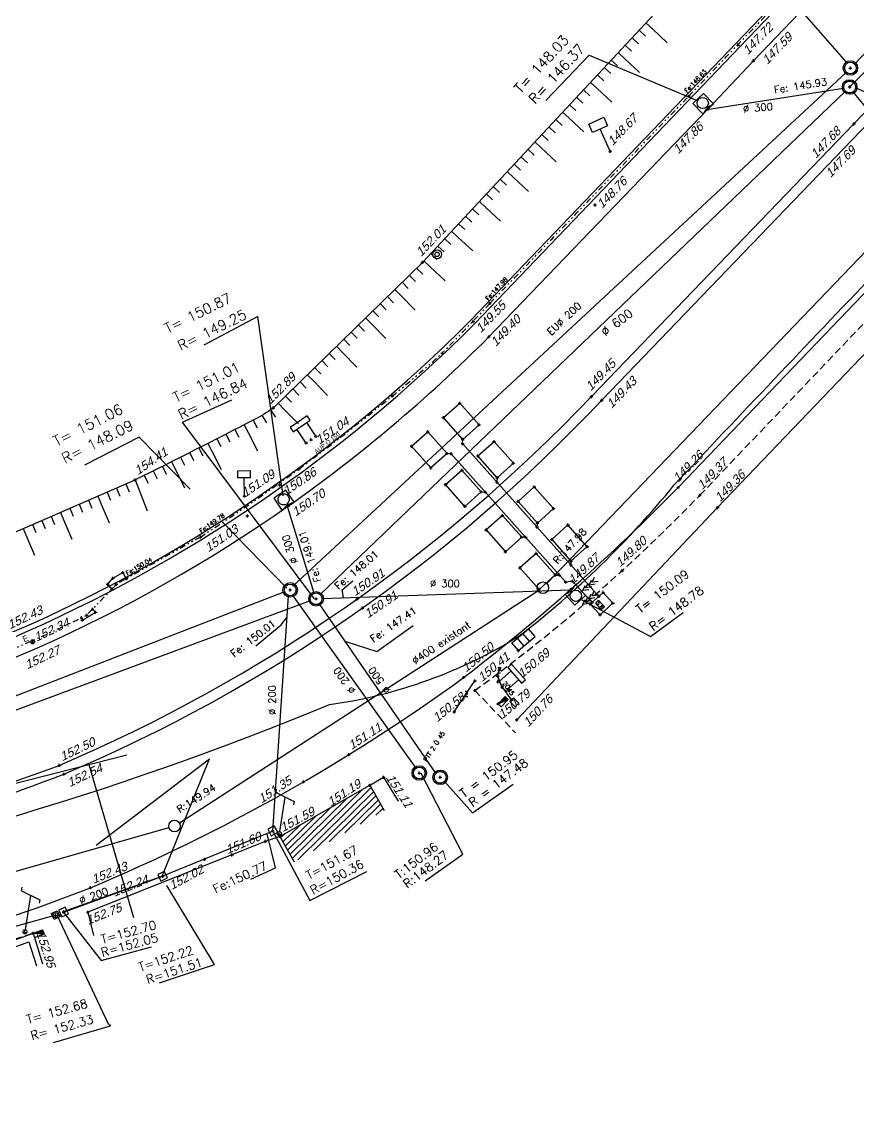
# Model space of a CAD drawing. Header units: metres. Extents: x 1633075 to 1634601, y 8175308 to 8177203.
# Drawn here: x 1633348 to 1633405.5, y 8175420.8 to 8175495.1 of the extents above; entities that cross this region are included whole.
import ezdxf
from ezdxf.enums import TextEntityAlignment as Align

# ---------------------------------------------------------------- set-up
doc = ezdxf.new("R2010")
doc.units = ezdxf.units.M
doc.header["$LTSCALE"] = 2
doc.header["$PDMODE"] = 2
doc.header["$PDSIZE"] = 0.1
for name, pattern in [('126', [2, 1, 1]), ('135', [2, 1, 1]), ('137', [2, 1, 1]), ('211', [0.5, 0.2, -0.1, 0, -0.1, 0, -0.1]), ('235', [2, 1, 1]), ('31', [2, 1, 1]), ('55', [1.6, 1, -0.2, 0.2, -0.2]), ('CACHE', [0.375, 0.25, -0.125]), ('CACHE2', [4.7625, 3.175, -1.5875]), ('CONTINU', [0])]:
    doc.linetypes.add(name, pattern=pattern)
for name, color, linetype in [('C15785 - ALLEE', 7, 'CACHE'), ('C15785 - BATI', 5, 'Continuous'), ('C15785 - BORDURES', 7, 'CONTINU'), ('C15785 - CLOTURES', 3, 'Continuous'), ('C15785 - COTATION', 1, 'Continuous'), ('C15785 - DBA', 252, 'Continuous'), ('C15785 - EAUP', 5, 'CONTINU'), ('C15785 - EDF', 1, 'Continuous'), ('C15785 - EP', 4, 'Continuous'), ('C15785 - EU', 6, 'Continuous'), ('C15785 - HTALUS', 7, 'Continuous'), ('C15785 - MOBILIER', 252, 'Continuous'), ('C15785 - MURS', 7, 'Continuous'), ('C15785 - POINT 2D', 7, 'Continuous'), ('C15785 - PTT', 3, 'Continuous'), ('C15785 - RECO-GÉN', 5, 'Continuous'), ('C15785 - SIG-ROUT', 190, 'CONTINU'), ('C15785 - Talus', 7, 'Continuous'), ('C15785 - Z', 7, 'Continuous')]:
    doc.layers.add(name, color=color, linetype=linetype)
doc.styles.add('SIMPLEX', font='simplex_.ttf', dxfattribs={"height": 0.6})
doc.styles.get("Standard").update_dxf_attribs({"font": 'arial.ttf'})
doc.styles.add('TXT', font='txt', dxfattribs={"height": 0.3})

# ---------------------------------------------------------------- blocks, each defined once
blk = doc.blocks.new('REC90')
for p, q in [((-0.46, 0.45), (0.44, 0.45)), ((-0.46, -0.45), (-0.46, 0.45)), ((0.44, 0.45), (0.44, -0.45)), ((0.44, -0.45), (-0.46, -0.45))]:
    blk.add_line(p, q)
blk.add_circle((-0.01, 0), 0.35)
blk = doc.blocks.new('BL16')
at = {"color": 0}
for p, q in [((0.5, 0.5), (-0.5, 0.5)), ((-0.5, 0.5), (-0.5, -0.5)), ((0.5, -0.5), (0.5, 0.5)), ((-0.5, -0.5), (0.5, -0.5))]:
    blk.add_line(p, q, dxfattribs=at)
blk = doc.blocks.new('BL19')
at = {"color": 0}
for p, q in [((0.5, 1), (-0.5, 1)), ((-0.5, 1), (-0.5, 0)), ((0.5, 0), (0.5, 1)), ((-0.5, 0), (0.5, 0))]:
    blk.add_line(p, q, dxfattribs=at)
for centre, major_axis, start_param, end_param in [((0.009, 0.554), (-0.275, 0.275), 3.926991, 10.210176), ((0.008, -0.967), (0.742, 0.742), 0.387155, 1.183656)]:
    blk.add_ellipse(centre, major_axis=major_axis, ratio=1, start_param=start_param, end_param=end_param, dxfattribs=at)
blk = doc.blocks.new('*X15')
at = {"color": 0}
for p, q in [((572203.104, 120552.719), (572203.106, 120552.721)), ((572203.111, 120552.709), (572203.117, 120552.714)), ((572203.119, 120552.698), (572203.128, 120552.707)), ((572203.126, 120552.688), (572203.139, 120552.701)), ((572203.134, 120552.678), (572203.15, 120552.694)), ((572203.141, 120552.668), (572203.161, 120552.687)), ((572203.148, 120552.657), (572203.172, 120552.681)), ((572203.156, 120552.647), (572203.183, 120552.674)), ((572203.163, 120552.637), (572203.194, 120552.668)), ((572203.171, 120552.626), (572203.205, 120552.661)), ((572203.178, 120552.616), (572203.216, 120552.654)), ((572203.185, 120552.606), (572203.227, 120552.648)), ((572203.193, 120552.596), (572203.238, 120552.641)), ((572203.2, 120552.585), (572203.249, 120552.634)), ((572203.208, 120552.575), (572203.26, 120552.628)), ((572203.215, 120552.565), (572203.271, 120552.621)), ((572203.222, 120552.554), (572203.282, 120552.614)), ((572203.23, 120552.544), (572203.293, 120552.608)), ((572203.237, 120552.534), (572203.304, 120552.601)), ((572203.244, 120552.524), (572203.315, 120552.594)), ((572203.252, 120552.513), (572203.326, 120552.588)), ((572203.259, 120552.503), (572203.337, 120552.581)), ((572203.267, 120552.493), (572203.348, 120552.574)), ((572203.274, 120552.482), (572203.359, 120552.568)), ((572203.281, 120552.472), (572203.37, 120552.561)), ((572203.289, 120552.462), (572203.381, 120552.554)), ((572203.296, 120552.452), (572203.392, 120552.548)), ((572203.304, 120552.441), (572203.404, 120552.541)), ((572203.311, 120552.431), (572203.415, 120552.535)), ((572203.318, 120552.421), (572203.426, 120552.528)), ((572203.326, 120552.41), (572203.437, 120552.521)), ((572203.333, 120552.4), (572203.448, 120552.515)), ((572203.341, 120552.39), (572203.459, 120552.508)), ((572203.348, 120552.38), (572203.47, 120552.501)), ((572203.355, 120552.369), (572203.481, 120552.495)), ((572203.363, 120552.359), (572203.492, 120552.488)), ((572203.37, 120552.349), (572203.503, 120552.481)), ((572203.378, 120552.338), (572203.514, 120552.475)), ((572203.385, 120552.328), (572203.525, 120552.468)), ((572203.392, 120552.318), (572203.536, 120552.461)), ((572203.4, 120552.308), (572203.547, 120552.455)), ((572203.407, 120552.297), (572203.558, 120552.448)), ((572203.415, 120552.287), (572203.569, 120552.441)), ((572203.422, 120552.277), (572203.58, 120552.435)), ((572203.429, 120552.266), (572203.591, 120552.428)), ((572203.437, 120552.256), (572203.602, 120552.421)), ((572203.444, 120552.246), (572203.613, 120552.415)), ((572203.451, 120552.236), (572203.624, 120552.408)), ((572203.459, 120552.225), (572203.635, 120552.402)), ((572203.466, 120552.215), (572203.646, 120552.395)), ((572203.474, 120552.205), (572203.657, 120552.388)), ((572203.481, 120552.194), (572203.668, 120552.382)), ((572203.488, 120552.184), (572203.679, 120552.375)), ((572203.496, 120552.174), (572203.69, 120552.368)), ((572203.503, 120552.164), (572203.697, 120552.357)), ((572203.511, 120552.153), (572203.67, 120552.312)), ((572203.518, 120552.143), (572203.643, 120552.268)), ((572203.525, 120552.133), (572203.616, 120552.223)), ((572203.533, 120552.122), (572203.589, 120552.179)), ((572203.54, 120552.112), (572203.562, 120552.134))]:
    blk.add_line(p, q, dxfattribs=at)
blk = doc.blocks.new('S300')
at = {"layer": 'C15785 - EDF'}
for points in [[(-0.171, 0.247), (0.404, 0.645)], [(-0.171, 0.247), (0.575, 0.399)], [(-0.171, 0.247), (0, 0)], [(0, 0), (0.575, 0.399)], [(0.404, 0.645), (0.575, 0.399)]]:
    blk.add_lwpolyline(points, dxfattribs=at)
at = {"layer": 'C15785 - EDF', "rotation": 65.8381471389286}
blk.add_blockref('*X15', (-124220.419, -571417.882), dxfattribs=at)
blk = doc.blocks.new('TALB200A')
blk.add_line((0, -0.6), (0, -2))
blk = doc.blocks.new('TALB200B')
blk.add_line((0, 0), (0, -0.6))
blk = doc.blocks.new('TALH200A')
blk.add_line((0, 0.6), (0, 2))
blk = doc.blocks.new('TALH200B')
blk.add_line((0, 0), (0, 0.6))
blk = doc.blocks.new('TAMPON')
blk.add_circle((0, 0), 0.5)
blk = doc.blocks.new('T1')
at = {"linetype": '31'}
blk.add_point((0, 0), dxfattribs=at)
blk = doc.blocks.new('T24')
for p, q in [((-0.654, 0.225), (-0.309, -0.004)), ((-0.365, 0.225), (-0.02, -0.004)), ((-0.076, 0.225), (0.269, -0.004)), ((0.213, 0.225), (0.558, -0.004)), ((-0.309, -0.004), (-0.654, -0.157)), ((-0.02, -0.004), (-0.365, -0.157)), ((0.269, -0.004), (-0.076, -0.157)), ((0.558, -0.004), (0.213, -0.157))]:
    blk.add_line(p, q)
blk = doc.blocks.new('T128')
for p, q in [((0.3, 0.3), (-0.3, 0.3)), ((-0.3, 0.3), (-0.3, 0)), ((-0.3, 0), (0.3, 0)), ((0.3, 0), (0.3, 0.3))]:
    blk.add_line(p, q)
at = {"style": 'SIMPLEX'}
blk.add_text('S R', height=0.2, dxfattribs=at).set_placement((0.006, 0.054), align=Align.CENTER)

msp = doc.modelspace()

# ---------------------------------------------------------------- hatches: boundary and pattern name
at = {"layer": 'C15785 - BATI', "linetype": 'CONTINU'}
h = msp.add_hatch(dxfattribs=at)
h.set_pattern_fill('ANSI31', color=44, scale=0.1, angle=-0.49997, style=0)
h.set_pattern_definition([(44.50002714, (1050220.12788, 8061047.71392), (-0.22253879868, 0.2264569122), [])])
h.paths.add_polyline_path([(1633365.71, 8175439.067), (1633371.9, 8175442.591), (1633372.889, 8175440.853), (1633366.699, 8175437.329)])

# ---------------------------------------------------------------- linework, layer by layer
at = {"layer": 'C15785 - ALLEE'}
for points in [[(1633394.603, 8175462.537), (1633412.523, 8175481.331), (1633430.548, 8175500.094), (1633460.989, 8175531.857)], [(1633379.125, 8175449.111), (1633381.924, 8175446.205)]]:
    msp.add_lwpolyline(points, dxfattribs=at)
for centre, radius, start, end in [((1633310.173, 8175544.232), 117.484, 305.93791, 315.94327), ((1633289.578, 8175618.215), 194.996, 279.33945, 287.66239)]:
    msp.add_arc(centre, radius, start, end, dxfattribs=at)
at = {"layer": 'C15785 - BATI'}
for points in [[(1633365.71, 8175439.067), (1633371.9, 8175442.591)], [(1633371.9, 8175442.591), (1633372.889, 8175440.853)], [(1633365.71, 8175439.067), (1633366.699, 8175437.329)]]:
    msp.add_lwpolyline(points, dxfattribs=at)
at = {"layer": 'C15785 - BORDURES'}
for points in [[(1633333.623, 8175448.443, 0.023626), (1633347.155, 8175453.042, 0.095256), (1633378.886, 8175474.608), (1633397.099, 8175493.632), (1633416.63, 8175513.998), (1633420.432, 8175517.894), (1633435.193, 8175533.365), (1633445.937, 8175544.539, 0.074216), (1633478.5, 8175590.041, 0.074216)], [(1633333.719, 8175448.106, 0.023635), (1633347.288, 8175452.719, 0.095278), (1633379.137, 8175474.364), (1633397.352, 8175493.39), (1633416.881, 8175513.754), (1633420.684, 8175517.651), (1633435.446, 8175533.123), (1633446.189, 8175544.296, 0.074215), (1633478.812, 8175589.881, 0.074215)]]:
    msp.add_lwpolyline(points, format="xyb", dxfattribs=at)
for points in [[(1633380.091, 8175473.438), (1633395.175, 8175489.115), (1633398.285, 8175492.431), (1633417.709, 8175512.716), (1633421.661, 8175516.784), (1633436.614, 8175532.346), (1633447.185, 8175543.408)], [(1633393.116, 8175463.076), (1633411.607, 8175482.38), (1633429.611, 8175501.153), (1633435.956, 8175507.755), (1633447.914, 8175520.148), (1633459.737, 8175532.476)]]:
    msp.add_lwpolyline(points, dxfattribs=at)
for centre, radius, start, end in [((1633306.937, 8175546.174), 103.161, 305.11497, 315.16402), ((1633293.858, 8175560.301), 138.942, 307.45442, 315.59305), ((1633307.326, 8175545.939), 102.745, 282.84679, 305.01284), ((1633303.62, 8175552.603), 126.931, 292.74092, 306.06925), ((1633302.104, 8175565.285), 139.258, 280.98692, 291.29936)]:
    msp.add_arc(centre, radius, start, end, dxfattribs=at)
at = {"layer": 'C15785 - CLOTURES'}
for points in [[(1633382.009, 8175447.081), (1633395.823, 8175461.69), (1633413.95, 8175480.648), (1633431.478, 8175499.152), (1633449.856, 8175518.269), (1633458.533, 8175527.531), (1633461.531, 8175528.498), (1633473.223, 8175532.822), (1633476.729, 8175534.001), (1633495.243, 8175551.019), (1633506.593, 8175570.721), (1633517.124, 8175597.792), (1633525.858, 8175620.158), (1633537.229, 8175649.394), (1633548.492, 8175666.038), (1633560.396, 8175683.844)], [(1633371.9, 8175442.591), (1633372.85, 8175443.138), (1633373.859, 8175441.492)], [(1633365.71, 8175439.067), (1633364.715, 8175438.732), (1633362.419, 8175437.796), (1633352.509, 8175433.851)], [(1633352.509, 8175433.851), (1633352.891, 8175432.26)]]:
    msp.add_lwpolyline(points, dxfattribs=at)
at = {"layer": 'C15785 - COTATION'}
for radius in [0.3, 0.15]:
    msp.add_circle((1633376.532, 8175479.114), radius, dxfattribs=at)
at = {"layer": 'C15785 - DBA'}
for points in [[(1633387.145, 8175469.326), (1633405.206, 8175488.08), (1633423.494, 8175507.119), (1633442.212, 8175526.601), (1633453.137, 8175538.073)], [(1633387.854, 8175469.077), (1633405.654, 8175487.581), (1633424.05, 8175506.722), (1633442.601, 8175526.044), (1633453.893, 8175537.835)]]:
    msp.add_lwpolyline(points, dxfattribs=at)
for centre, radius, start, end in [((1633307.196, 8175545.586), 110.487, 293.10002, 316.35291), ((1633308.274, 8175544.061), 109.341, 292.92571, 316.70291), ((1633283.381, 8175625.087), 193.181, 283.23375, 290.34483), ((1633292.537, 8175594.875), 162.358, 282.4626, 291.05497)]:
    msp.add_arc(centre, radius, start, end, dxfattribs=at)
at = {"layer": 'C15785 - EAUP', "linetype": '211'}
for points in [[(1633478.5, 8175590.491, -0.002097), (1633476.944, 8175587.606, 0.003128), (1633474.107, 8175582.277, -0.01242), (1633471.17, 8175577, -0.019253), (1633464.117, 8175566.132, -0.020238), (1633455.377, 8175554.703, -0.020238), (1633446.584, 8175544.955, -0.001209), (1633435.362, 8175533.217, -0.000947), (1633425.04, 8175522.524, 0.000935), (1633414.718, 8175511.83, 0.000817), (1633404.273, 8175500.916, -0.000406), (1633393.838, 8175489.993, -0.000365), (1633380.16, 8175475.73), (1633376.894, 8175472.315, -0.010944), (1633373.442, 8175469.364, -0.012808), (1633367.029, 8175464.352, -0.014672), (1633360.249, 8175459.667), (1633354.475, 8175456.418), (1633352.437, 8175454.291)], [(1633352.437, 8175454.291, -0.026063), (1633342.656, 8175450.099, -0.018445), (1633335.496, 8175447.755), (1633333.844, 8175446.09, -0.008842), (1633330.297, 8175445.215), (1633330.299, 8175445.215), (1633317.136, 8175442.163), (1633317.136, 8175442.163), (1633303.191, 8175438.934), (1633303.194, 8175438.935), (1633288.702, 8175435.495), (1633287.248, 8175433.613), (1633264.449, 8175431.155), (1633258.303, 8175422.081), (1633257.449, 8175421.237), (1633256.341, 8175420.775)]]:
    msp.add_lwpolyline(points, format="xyb", dxfattribs=at)
at = {"layer": 'C15785 - EAUP', "linetype": '235'}
for points in [[(1633354.159, 8175456.088), (1633353.875, 8175456.415), (1633354.237, 8175456.833), (1633354.921, 8175457.228), (1633355.156, 8175456.802)], [(1633352.076, 8175454.114), (1633352.139, 8175453.947), (1633353.043, 8175454.49), (1633352.832, 8175454.704)]]:
    msp.add_lwpolyline(points, dxfattribs=at)
at = {"layer": 'C15785 - EAUP'}
msp.add_circle((1633348.717, 8175452.457), 0.144, dxfattribs=at)
at = {"layer": 'C15785 - EP', "linetype": 'CONTINU'}
for p, q in [((1633404.877, 8175490.595), (1633430.289, 8175515.989)), ((1633368.488, 8175455.71), (1633404.588, 8175490.318)), ((1633395.083, 8175489.08), (1633404.479, 8175490.553)), ((1633405.131, 8175490.286), (1633411.99, 8175481.956)), ((1633368.081, 8175455.816, 150.962), (1633366.244, 8175461.761, 150.962)), ((1633368.599, 8175455.447), (1633385.715, 8175456.031)), ((1633334.328, 8175442.869), (1633367.824, 8175455.294)), ((1633376.457, 8175443.414), (1633368.425, 8175455.104)), ((1633350.318, 8175433.649), (1633346.252, 8175432.528))]:
    msp.add_line(p, q, dxfattribs=at)
at = {"layer": 'C15785 - EP', "flags": 128}
for points in [[(1633384.007, 8175489.698), (1633386.985, 8175492.826), (1633394.424, 8175489.702)], [(1633405.335, 8175490.576), (1633410.622, 8175488.218), (1633412.743, 8175490.289)], [(1633365.948, 8175462.493), (1633364.193, 8175474.832), (1633360.489, 8175472.86)], [(1633368.072, 8175455.438), (1633359.029, 8175467.558), (1633362.416, 8175469.103)], [(1633370.085, 8175455.517), (1633369.994, 8175456.032), (1633370.733, 8175456.652)], [(1633386.478, 8175455.352), (1633391.221, 8175452.819), (1633393.45, 8175454.478)], [(1633370.248, 8175452.477), (1633372.391, 8175451.795), (1633374.886, 8175453.589)], [(1633377.075, 8175442.835), (1633378.957, 8175440.688), (1633381.757, 8175442.669)], [(1633350.138, 8175424.894), (1633354.079, 8175426.035), (1633353.922, 8175426.152), (1633350.398, 8175433.663)]]:
    msp.add_lwpolyline(points, dxfattribs=at)
at = {"layer": 'C15785 - EP', "linetype": 'CACHE2'}
for centre in [(1633404.909, 8175490.626), (1633368.211, 8175455.417), (1633376.747, 8175443.138)]:
    msp.add_circle(centre, 0.4, dxfattribs=at)
at = {"layer": 'C15785 - EU', "linetype": 'CONTINU'}
for p, q in [((1633405.244, 8175492.194), (1633429.431, 8175517.659)), ((1633366.617, 8175456.282), (1633404.675, 8175491.632)), ((1633336.494, 8175444.467), (1633365.951, 8175455.866)), ((1633366.556, 8175455.684), (1633375.072, 8175443.757)), ((1633366.297, 8175455.611), (1633365.219, 8175439.439)), ((1633357.622, 8175436.335), (1633365.219, 8175439.439)), ((1633350.841, 8175433.868), (1633357.66, 8175436.334))]:
    msp.add_line(p, q, dxfattribs=at)
at = {"layer": 'C15785 - EU', "linetype": 'CACHE2'}
for p, q in [((1633395.34, 8175502.979), (1633404.663, 8175492.327)), ((1633356.038, 8175466.54), (1633352.28, 8175464.608)), ((1633366.205, 8175456.154), (1633356.038, 8175466.54)), ((1633364.076, 8175452.18), (1633365.814, 8175453.624)), ((1633365.814, 8175453.624), (1633366.199, 8175454.142)), ((1633378.296, 8175437.852), (1633375.431, 8175443.405)), ((1633365.264, 8175439.392), (1633367.773, 8175434.673)), ((1633375.716, 8175436.025), (1633378.296, 8175437.852)), ((1633367.773, 8175434.673), (1633371.704, 8175436.647)), ((1633361.231, 8175430.255), (1633357.659, 8175436.171)), ((1633350.82, 8175433.895), (1633353.424, 8175430.533)), ((1633353.424, 8175430.533), (1633356.888, 8175431.476)), ((1633357.447, 8175428.997), (1633361.231, 8175430.255))]:
    msp.add_line(p, q, dxfattribs=at)
at = {"layer": 'C15785 - EU'}
for p, q in [((1633365.428, 8175436.907), (1633364.834, 8175439.256)), ((1633363.724, 8175436.139), (1633365.428, 8175436.907))]:
    msp.add_line(p, q, dxfattribs=at)
for centre in [(1633404.958, 8175491.931), (1633366.43, 8175456.029), (1633375.308, 8175443.434)]:
    msp.add_circle(centre, 0.4, dxfattribs=at)
at = {"layer": 'C15785 - HTALUS'}
for points in [[(1633404.519, 8175511.41), (1633393.371, 8175497.688), (1633375.525, 8175478.563), (1633365.259, 8175468.541, -0.034118), (1633363.982, 8175467.761, -0.005531), (1633355.757, 8175463.594, -0.008038)], [(1633286.135, 8175436.921, -0.024744), (1633290.476, 8175439.31, -0.051098), (1633292.732, 8175440.138, -0.009084), (1633297.626, 8175441.29, 0.011535), (1633301.476, 8175442.216, 0.009674), (1633314.598, 8175445.969, 0.013957), (1633323.561, 8175448.998), (1633342.942, 8175458.026), (1633355.757, 8175463.594)]]:
    msp.add_lwpolyline(points, format="xyb", dxfattribs=at)
at = {"layer": 'C15785 - MOBILIER'}
for p, q in [((1633386.96, 8175488.075), (1633387.99, 8175488.543)), ((1633387.99, 8175488.543), (1633388.257, 8175487.955)), ((1633387.227, 8175487.487), (1633386.96, 8175488.075)), ((1633388.257, 8175487.955), (1633387.227, 8175487.487)), ((1633388.411, 8175486.249), (1633387.742, 8175487.721)), ((1633367.605, 8175468.006), (1633366.423, 8175467.203)), ((1633366.624, 8175466.908), (1633367.806, 8175467.711)), ((1633367.806, 8175467.711), (1633367.605, 8175468.006)), ((1633366.423, 8175467.203), (1633366.624, 8175466.908)), ((1633367.484, 8175466.197), (1633366.882, 8175467.083)), ((1633367.548, 8175467.536), (1633368.15, 8175466.649)), ((1633362.831, 8175464.222), (1633363.68, 8175464.232)), ((1633362.837, 8175463.738), (1633362.831, 8175464.222)), ((1633363.68, 8175464.232), (1633363.685, 8175463.747)), ((1633363.685, 8175463.747), (1633362.837, 8175463.738)), ((1633363.275, 8175462.53), (1633363.261, 8175463.742)), ((1633381.655, 8175450.92), (1633381.387, 8175450.683)), ((1633381.387, 8175450.683), (1633382.335, 8175449.614)), ((1633382.602, 8175449.85), (1633381.655, 8175450.92)), ((1633380.792, 8175449.739), (1633381.594, 8175450.45)), ((1633382.128, 8175449.847), (1633381.326, 8175449.137)), ((1633382.335, 8175449.614), (1633382.602, 8175449.85))]:
    msp.add_line(p, q, dxfattribs=at)
for centre, radius in [((1633388.436, 8175486.194), 0.0606), ((1633367.524, 8175466.138), 0.0714), ((1633368.19, 8175466.59), 0.0714), ((1633380.739, 8175449.692), 0.0714), ((1633381.273, 8175449.089), 0.0714)]:
    msp.add_circle(centre, radius, dxfattribs=at)
msp.add_ellipse((1633363.275, 8175462.485), major_axis=(0.0321, 0.0321), ratio=1, start_param=5.509008, end_param=11.792193, dxfattribs=at)
at = {"layer": 'C15785 - MURS'}
for points in [[(1633338.37, 8175428.27), (1633345.13, 8175431.082), (1633348.741, 8175432.411), (1633349.404, 8175430.305)], [(1633338.542, 8175427.854), (1633345.295, 8175430.663), (1633348.454, 8175431.825), (1633348.975, 8175430.17)]]:
    msp.add_lwpolyline(points, dxfattribs=at)
at = {"layer": 'C15785 - POINT 2D'}
for p in [(1633397.225, 8175493.511), (1633398.285, 8175492.431), (1633404.958, 8175491.931), (1633404.909, 8175490.626), (1633395.175, 8175489.115), (1633405.206, 8175488.08), (1633388.436, 8175486.194), (1633387.395, 8175482.509), (1633375.525, 8175478.563), (1633379.011, 8175474.486), (1633380.091, 8175473.438), (1633387.145, 8175469.326), (1633387.854, 8175469.077), (1633365.259, 8175468.541), (1633367.857, 8175466.364), (1633355.757, 8175463.594), (1633365.71, 8175463.254), (1633393.116, 8175463.076), (1633363.275, 8175462.485), (1633394.603, 8175462.537), (1633366.277, 8175461.789), (1633395.823, 8175461.69), (1633363.482, 8175461.116), (1633389.251, 8175457.347), (1633366.43, 8175456.029), (1633385.701, 8175456.043), (1633368.211, 8175455.417), (1633371.025, 8175455.401), (1633371.396, 8175454.78), (1633348.717, 8175452.457), (1633382.125, 8175451.85), (1633378.353, 8175450.004), (1633379.125, 8175449.111), (1633381.006, 8175449.391), (1633380.723, 8175448.194), (1633382.009, 8175447.081), (1633370.455, 8175444.695), (1633350.544, 8175443.957), (1633350.867, 8175443.356), (1633372.85, 8175443.138), (1633375.308, 8175443.434), (1633376.747, 8175443.138), (1633367.344, 8175442.827), (1633371.9, 8175442.591), (1633365.23, 8175439.46), (1633365.67, 8175439.228), (1633364.715, 8175438.732), (1633365.71, 8175439.067), (1633362.419, 8175437.796), (1633360.527, 8175437.494), (1633357.66, 8175436.334), (1633352.688, 8175435.539), (1633350.293, 8175433.657), (1633350.841, 8175433.868), (1633352.509, 8175433.851), (1633348.175, 8175432.468), (1633348.741, 8175432.411)]:
    msp.add_point(p, dxfattribs=at)
at = {"layer": 'C15785 - PTT'}
for p, q in [((1633381.672, 8175452.383), (1633382.815, 8175453.355)), ((1633382.506, 8175452.174), (1633382.053, 8175452.707)), ((1633382.125, 8175451.85), (1633383.268, 8175452.821)), ((1633382.887, 8175452.497), (1633382.434, 8175453.031)), ((1633383.268, 8175452.821), (1633382.815, 8175453.355)), ((1633382.125, 8175451.85), (1633381.672, 8175452.383)), ((1633365.455, 8175442.09), (1633365.492, 8175442.332)), ((1633365.455, 8175442.09), (1633366.698, 8175441.463)), ((1633365.709, 8175439.403), (1633366.076, 8175441.777)), ((1633366.698, 8175441.463), (1633366.664, 8175441.245)), ((1633347.959, 8175435.331), (1633347.996, 8175435.572)), ((1633347.959, 8175435.331), (1633349.202, 8175434.703)), ((1633348.214, 8175432.644), (1633348.581, 8175435.017)), ((1633349.202, 8175434.703), (1633349.168, 8175434.486))]:
    msp.add_line(p, q, dxfattribs=at)
at = {"layer": 'C15785 - PTT', "linetype": 'Continuous'}
for p, q in [((1633380.906, 8175450.698, 149.72), (1633380.704, 8175450.327, 149.72)), ((1633380.708, 8175450.7, 149.72), (1633380.906, 8175450.698, 149.72)), ((1633380.704, 8175450.327, 149.72), (1633380.903, 8175450.325, 149.72)), ((1633378.657, 8175449.07, 149.5), (1633378.455, 8175448.698, 149.5)), ((1633378.458, 8175449.072, 149.5), (1633378.657, 8175449.07, 149.5)), ((1633378.455, 8175448.698, 149.5), (1633378.654, 8175448.696, 149.5))]:
    msp.add_line(p, q, dxfattribs=at)
at = {"layer": 'C15785 - PTT', "linetype": '137'}
for p, q in [((1633377.717, 8175447.634), (1633379.136, 8175449.767)), ((1633381.005, 8175449.333), (1633381.635, 8175448.471))]:
    msp.add_line(p, q, dxfattribs=at)
at = {"layer": 'C15785 - PTT', "linetype": 'CONTINU'}
for p, q in [((1633381.795, 8175448.597), (1633381.545, 8175448.352)), ((1633381.545, 8175448.352), (1633381.896, 8175447.995)), ((1633382.145, 8175448.241), (1633381.795, 8175448.597)), ((1633381.896, 8175447.995), (1633382.145, 8175448.241))]:
    msp.add_line(p, q, dxfattribs=at)
at = {"layer": 'C15785 - PTT'}
for centre in [(1633365.688, 8175439.266), (1633348.192, 8175432.506)]:
    msp.add_circle(centre, 0.139, dxfattribs=at)
at = {"layer": 'C15785 - PTT', "linetype": '137'}
for centre, radius, start, end in [((1633381.43, 8175450.132), 0.731, 148.63884, 165.70885), ((1633381.444, 8175450.128), 0.746, 165.71128, 182.44326), ((1633381.554, 8175450.244), 0.868, 189.79938, 209.06575), ((1633388.39, 8175452.784), 8.151, 201.3056, 205.05172)]:
    msp.add_arc(centre, radius, start, end, dxfattribs=at)
at = {"layer": 'C15785 - PTT', "linetype": '31'}
for p in [(1633380.805, 8175450.512), (1633379.136, 8175449.767), (1633380.699, 8175450.096), (1633380.795, 8175449.822), (1633381.005, 8175449.333), (1633378.556, 8175448.884), (1633381.635, 8175448.471), (1633377.717, 8175447.634)]:
    msp.add_point(p, dxfattribs=at)
at = {"layer": 'C15785 - RECO-GÉN'}
for p, q in [((1633384.083, 8175456.466, 150.381), (1633435.787, 8175510.395, 150.381)), ((1633358.808, 8175440.005, 150.381), (1633383.47, 8175455.96, 150.381)), ((1633324.204, 8175430.029), (1633358.087, 8175439.678)), ((1633350.77, 8175433.875), (1633357.622, 8175436.335))]:
    msp.add_line(p, q, dxfattribs=at)
at = {"layer": 'C15785 - RECO-GÉN', "color": 4}
for p, q in [((1633355.189, 8175444.663), (1633326.087, 8175437.257)), ((1633352.577, 8175444.027), (1633355.661, 8175433.493))]:
    msp.add_line(p, q, dxfattribs=at)
at = {"layer": 'C15785 - RECO-GÉN', "color": 7, "linetype": 'CONTINU'}
for p in [(1633353.076, 8175438.476), (1633357.622, 8175436.335, 152.262)]:
    msp.add_line(p, (1633360.886, 8175444.408), dxfattribs=at)
at = {"layer": 'C15785 - RECO-GÉN'}
for centre in [(1633383.806, 8175456.177, 148.247), (1633358.472, 8175439.788, 150.381)]:
    msp.add_circle(centre, 0.4, dxfattribs=at)
at = {"layer": 'C15785 - RECO-GÉN', "color": 3}
for centre, radius, start, end in [((1635715.174, 8173274.749), 3191.044, 136.340431, 136.699874), ((1633343.135, 8175503.624), 64.037, 307.56118, 320.89149), ((1633364.502, 8175481.302), 33.482, 277.94738, 301.85296), ((1633283.728, 8175654.714), 223.53, 280.04117, 292.46166)]:
    msp.add_arc(centre, radius, start, end, dxfattribs=at)
at = {"layer": 'C15785 - SIG-ROUT', "linetype": '126'}
for p, q in [((1633380.664, 8175463.749), (1633380.644, 8175463.45)), ((1633379.57, 8175462.776), (1633379.858, 8175462.754)), ((1633383.428, 8175460.628), (1633383.401, 8175460.358)), ((1633385.729, 8175457.745), (1633383.401, 8175460.358)), ((1633382.617, 8175459.659), (1633382.35, 8175459.658)), ((1633385.737, 8175458.013), (1633385.729, 8175457.745)), ((1633387.654, 8175455.585), (1633385.729, 8175457.745))]:
    msp.add_line(p, q, dxfattribs=at)
at = {"layer": 'C15785 - SIG-ROUT', "linetype": '55'}
for points in [[(1633378.085, 8175468.878), (1633379.415, 8175467.384), (1633378.295, 8175466.386), (1633376.965, 8175467.88), (1633378.085, 8175468.878)], [(1633375.891, 8175466.908), (1633377.221, 8175465.414), (1633376.101, 8175464.417), (1633374.771, 8175465.91), (1633375.891, 8175466.908)], [(1633380.453, 8175466.24), (1633381.784, 8175464.747), (1633380.664, 8175463.749), (1633379.333, 8175465.242), (1633380.453, 8175466.24)], [(1633378.24, 8175464.269), (1633379.57, 8175462.776), (1633378.45, 8175461.778), (1633377.12, 8175463.272), (1633378.24, 8175464.269)], [(1633384.547, 8175461.626), (1633383.217, 8175463.119), (1633382.097, 8175462.121), (1633383.428, 8175460.628), (1633384.547, 8175461.626)], [(1633382.35, 8175459.658), (1633381.02, 8175461.151), (1633379.9, 8175460.152), (1633381.231, 8175458.659), (1633382.35, 8175459.658)], [(1633386.865, 8175459.002), (1633385.535, 8175460.496), (1633384.415, 8175459.499), (1633385.737, 8175458.013), (1633386.857, 8175459.01)], [(1633384.67, 8175457.05), (1633383.341, 8175458.544), (1633382.22, 8175457.547), (1633383.542, 8175456.061), (1633384.663, 8175457.058)]]:
    msp.add_lwpolyline(points, dxfattribs=at)
at = {"layer": 'C15785 - SIG-ROUT', "linetype": '126'}
for points in [[(1633383.401, 8175460.358), (1633378.285, 8175466.095), (1633378.295, 8175466.386)], [(1633382.617, 8175459.659), (1633377.502, 8175465.398), (1633377.221, 8175465.414)], [(1633387.188, 8175455.164), (1633385.842, 8175456.628), (1633385.378, 8175456.561), (1633384.951, 8175457.052), (1633384.67, 8175457.05), (1633384.951, 8175457.052), (1633382.617, 8175459.659)]]:
    msp.add_lwpolyline(points, dxfattribs=at)
at = {"layer": 'C15785 - SIG-ROUT', "linetype": '135'}
msp.add_lwpolyline([(1633387.738, 8175454.312), (1633388.628, 8175455.117), (1633387.957, 8175455.859), (1633387.067, 8175455.054), (1633387.738, 8175454.312)], dxfattribs=at)
at = {"layer": 'C15785 - Talus'}
msp.add_lwpolyline([(1633355.757, 8175463.594), (1633356.586, 8175461.471)], dxfattribs=at)

# ---------------------------------------------------------------- block references
at = {"layer": 'C15785 - EAUP'}
for p, rotation in [((1633393.838, 8175489.993), 316.2418091307334), ((1633380.16, 8175475.73), 316.1581121260598), ((1633376.894, 8175472.315), 136.278749124454), ((1633373.442, 8175469.364), 129.2644311432394), ((1633367.029, 8175464.352), 126.3292531492565), ((1633360.249, 8175459.667), 122.9669971371027), ((1633354.921, 8175457.228), 299.9655711411124), ((1633353.875, 8175456.415), 319.1118511324893), ((1633354.237, 8175456.833), 299.9655711411124), ((1633354.475, 8175456.418), 136.2305691488599), ((1633355.156, 8175456.802), 208.8961041340416), ((1633354.159, 8175456.088), 41.07398512967988), ((1633352.076, 8175454.114), 200.9363661485206), ((1633352.437, 8175454.291), 113.0654361401934), ((1633352.437, 8175454.291), 116.2074321409054), ((1633352.832, 8175454.704), 44.48530913703322), ((1633353.043, 8175454.49), 44.48530913703322), ((1633352.139, 8175453.947), 300.9915611299783)]:
    msp.add_blockref('T1', p, dxfattribs=dict(at, rotation=rotation))
at = {"layer": 'C15785 - EP', "linetype": 'CACHE2'}
for name, p, rotation in [('TAMPON', (1633404.909, 8175490.626), 359.5000271160415), ('BL19', (1633395.175, 8175489.115), 43.47854565523148), ('BL19', (1633366.277, 8175461.789), 33.96616459871042), ('TAMPON', (1633368.211, 8175455.417), 359.5000271160415), ('BL19', (1633385.701, 8175456.043), 222.5978004880997), ('TAMPON', (1633376.747, 8175443.138), 359.5000271160415)]:
    msp.add_blockref(name, p, dxfattribs=dict(at, rotation=rotation))
at = {"layer": 'C15785 - EP', "linetype": 'CACHE2', "xscale": 0.500000000114288, "yscale": 0.500000000114288, "zscale": 0.500000000114288, "rotation": 206.3117645244161}
msp.add_blockref('REC90', (1633350.293, 8175433.657), dxfattribs=at)
at = {"layer": 'C15785 - EU', "rotation": 359.5000271160415}
for p in [(1633404.958, 8175491.931), (1633366.43, 8175456.029), (1633375.308, 8175443.434)]:
    msp.add_blockref('TAMPON', p, dxfattribs=at)
at = {"layer": 'C15785 - EU'}
for p, xscale, yscale, zscale, rotation in [((1633365.23, 8175439.46), 0.4999999997232091, 0.4999999997232091, 0.4999999997232091, 207.8685037904305), ((1633357.66, 8175436.334), 0.5000000002157694, 0.5000000002157694, 0.5000000002157694, 205.6597457977653), ((1633350.841, 8175433.868), 0.4999999999819396, 0.4999999999819396, 0.4999999999819396, 204.8412016455401)]:
    msp.add_blockref('BL16', p, dxfattribs=dict(at, xscale=xscale, yscale=yscale, zscale=zscale, rotation=rotation))
at = {"layer": 'C15785 - PTT'}
for p, rotation in [((1633380.937, 8175447.984), 10.68101438913468), ((1633348.844, 8175432.129), 345.3522420949803)]:
    msp.add_blockref('S300', p, dxfattribs=dict(at, rotation=rotation))
at = {"layer": 'C15785 - SIG-ROUT'}
for name, p, rotation in [('T1', (1633378.085, 8175468.878), 221.6917941527697), ('T1', (1633376.965, 8175467.88), 311.6917901368358), ('T1', (1633375.891, 8175466.908), 221.6917941527697), ('T1', (1633379.415, 8175467.384), 131.6917851471162), ('T1', (1633378.285, 8175466.095), 358.0961191531451), ('T1', (1633378.295, 8175466.386), 41.6917891541772), ('T1', (1633380.453, 8175466.24), 221.6917941527697), ('T1', (1633374.771, 8175465.91), 311.6917901368358), ('T1', (1633377.221, 8175465.414), 131.6917851471162), ('T1', (1633377.502, 8175465.398), 86.67639914226582), ('T1', (1633379.333, 8175465.242), 311.6917901368358), ('T1', (1633381.784, 8175464.747), 131.6917851471162), ('T1', (1633376.101, 8175464.417), 41.6917891541772), ('T1', (1633378.24, 8175464.269), 221.6917941527697), ('T1', (1633377.12, 8175463.272), 311.6917901368358), ('T1', (1633380.644, 8175463.45), 176.3084661430476), ('T1', (1633380.664, 8175463.749), 41.6917891541772), ('T1', (1633383.217, 8175463.119), 131.7115651348486), ('T1', (1633379.57, 8175462.776), 131.6917851471162), ('T1', (1633379.858, 8175462.754), 265.7333801429666), ('T1', (1633378.45, 8175461.778), 41.6917891541772), ('T1', (1633382.097, 8175462.121), 221.7115611377512), ('T1', (1633384.547, 8175461.626), 41.71157013343941), ('T1', (1633381.02, 8175461.151), 131.7115651348486), ('T1', (1633379.9, 8175460.152), 221.7115611377512), ('T1', (1633383.401, 8175460.358), 41.71157013343941), ('T1', (1633383.401, 8175460.358), 221.7115611377512), ('T1', (1633383.428, 8175460.628), 311.7115631418202), ('T1', (1633385.535, 8175460.496), 131.6541781293715), ('T1', (1633382.35, 8175459.658), 41.71157013343941), ('T1', (1633382.617, 8175459.659), 41.83377512315505), ('T1', (1633382.617, 8175459.659), 221.7115611377512), ('T1', (1633384.415, 8175459.499), 221.6541741311684), ('T1', (1633381.231, 8175458.659), 311.7115631418202), ('T1', (1633386.857, 8175459.01), 311.6541801323556), ('T1', (1633386.865, 8175459.002), 41.6541691325744), ('T1', (1633383.341, 8175458.544), 131.6541781293715), ('T1', (1633385.737, 8175458.013), 311.6541801323556), ('T1', (1633382.22, 8175457.547), 221.6541741311684), ('T1', (1633385.729, 8175457.745), 41.71157013343941), ('T1', (1633384.663, 8175457.058), 311.6541801323556), ('T1', (1633384.67, 8175457.05), 41.6541691325744), ('T1', (1633384.951, 8175457.052), 90.42152814029475), ('T1', (1633385.378, 8175456.561), 41.71157013343941), ('T1', (1633385.842, 8175456.628), 41.73304412348033), ('T1', (1633385.842, 8175456.628), 359.5000271160415), ('T24', (1633386.973, 8175456.349), 221.7115611377512), ('T1', (1633383.542, 8175456.061), 311.6541801323556), ('T24', (1633386.971, 8175455.4), 222.5978191248105), ('T1', (1633387.654, 8175455.585), 359.5000271160415), ('T1', (1633387.654, 8175455.585), 221.7115611377512), ('T1', (1633387.957, 8175455.859), 222.1287761225338), ('T1', (1633387.067, 8175455.054), 312.1287681423199), ('T1', (1633387.188, 8175455.164), 41.73304412348033), ('T1', (1633387.188, 8175455.164), 359.5000271160415), ('T128', (1633387.617, 8175454.891), 311.3537331372162), ('T1', (1633388.628, 8175455.117), 132.1287671229497), ('T1', (1633387.738, 8175454.312), 132.1287671229497)]:
    msp.add_blockref(name, p, dxfattribs=dict(at, rotation=rotation))
at = {"layer": 'C15785 - Talus'}
for name, p, rotation in [('TALH200B', (1633390.422, 8175494.527), 226.980430604446), ('TALH200B', (1633390.9, 8175495.039), 226.980430604446), ('TALH200A', (1633390.9, 8175495.039), 226.980430604446), ('TALH200B', (1633389.944, 8175494.015), 226.980430604446), ('TALH200B', (1633388.989, 8175492.991), 226.980430604446), ('TALH200B', (1633389.467, 8175493.503), 226.980430604446), ('TALH200B', (1633388.512, 8175492.48), 226.980430604446), ('TALH200A', (1633388.989, 8175492.991), 226.980430604446), ('TALH200B', (1633387.557, 8175491.456), 226.980430604446), ('TALH200B', (1633388.034, 8175491.968), 226.980430604446), ('TALH200B', (1633387.079, 8175490.944), 226.980430604446), ('TALH200B', (1633386.124, 8175489.921), 226.980430604446), ('TALH200B', (1633386.601, 8175490.433), 226.980430604446), ('TALH200A', (1633387.079, 8175490.944), 226.980430604446), ('TALH200B', (1633385.646, 8175489.409), 226.980430604446), ('TALH200B', (1633385.169, 8175488.897), 226.980430604446), ('TALH200A', (1633385.169, 8175488.897), 226.980430604446), ('TALH200B', (1633384.214, 8175487.874), 226.980430604446), ('TALH200B', (1633384.691, 8175488.385), 226.980430604446), ('TALH200B', (1633383.736, 8175487.362), 226.980430604446), ('TALH200B', (1633382.781, 8175486.338), 226.980430604446), ('TALH200B', (1633383.258, 8175486.85), 226.980430604446), ('TALH200A', (1633383.258, 8175486.85), 226.980430604446), ('TALH200B', (1633382.303, 8175485.826), 226.980430604446), ('TALH200B', (1633381.348, 8175484.803), 226.980430604446), ('TALH200B', (1633381.826, 8175485.315), 226.980430604446), ('TALH200B', (1633380.87, 8175484.291), 226.980430604446), ('TALH200A', (1633381.348, 8175484.803), 226.980430604446), ('TALH200B', (1633379.915, 8175483.268), 226.980430604446), ('TALH200B', (1633380.393, 8175483.779), 226.980430604446), ('TALH200B', (1633379.438, 8175482.756), 226.980430604446), ('TALH200B', (1633378.483, 8175481.732), 226.980430604446), ('TALH200B', (1633378.96, 8175482.244), 226.980430604446), ('TALH200A', (1633379.438, 8175482.756), 226.980430604446), ('TALH200B', (1633378.005, 8175481.22), 226.980430604446), ('TALH200B', (1633377.527, 8175480.709), 226.980430604446), ('TALH200A', (1633377.527, 8175480.709), 226.980430604446), ('TALH200B', (1633376.572, 8175479.685), 226.980430604446), ('TALH200B', (1633377.05, 8175480.197), 226.980430604446), ('TALH200B', (1633376.095, 8175479.173), 226.980430604446), ('TALH200B', (1633375.121, 8175478.168), 224.3108210107274), ('TALH200B', (1633375.617, 8175478.661), 226.980430604446), ('TALH200A', (1633375.617, 8175478.661), 226.980430604446), ('TALH200B', (1633374.62, 8175477.679), 224.3108210107274), ('TALH200B', (1633373.618, 8175476.701), 224.3108210107274), ('TALH200B', (1633374.119, 8175477.19), 224.3108210107274), ('TALH200B', (1633373.117, 8175476.212), 224.3108210107274), ('TALH200A', (1633373.618, 8175476.701), 224.3108210107274), ('TALH200B', (1633372.115, 8175475.234), 224.3108210107274), ('TALH200B', (1633372.616, 8175475.723), 224.3108210107274), ('TALH200B', (1633371.615, 8175474.745), 224.3108210107274), ('TALH200A', (1633371.615, 8175474.745), 224.3108210107274), ('TALH200B', (1633370.613, 8175473.767), 224.3108210107274), ('TALH200B', (1633371.114, 8175474.256), 224.3108210107274), ('TALH200B', (1633369.611, 8175472.789), 224.3108210107274), ('TALH200B', (1633370.112, 8175473.278), 224.3108210107274), ('TALH200B', (1633369.11, 8175472.3), 224.3108210107274), ('TALH200A', (1633369.611, 8175472.789), 224.3108210107274), ('TALH200B', (1633368.108, 8175471.322), 224.3108210107274), ('TALH200B', (1633368.609, 8175471.811), 224.3108210107274), ('TALH200B', (1633367.607, 8175470.833), 224.3108210107274), ('TALH200B', (1633366.606, 8175469.855), 224.3108210107274), ('TALH200B', (1633367.107, 8175470.344), 224.3108210107274), ('TALH200A', (1633367.607, 8175470.833), 224.3108210107274), ('TALH200B', (1633366.105, 8175469.366), 224.3108210107274), ('TALH200B', (1633365.08, 8175468.416), 214.1755784285292), ('TALH200B', (1633365.604, 8175468.877), 224.3108210107274), ('TALH200A', (1633365.604, 8175468.877), 224.3108210107274), ('TALH200B', (1633363.875, 8175467.705), 207.4813670658009), ('TALH200B', (1633364.489, 8175468.042), 210.5219140178692), ('TALH200B', (1633362.632, 8175467.061), 207.2889129710297), ('TALH200B', (1633363.254, 8175467.383), 207.3851400132019), ('TALH200A', (1633363.254, 8175467.383), 207.3851400132019), ('TALH200B', (1633360.763, 8175466.103), 207.0002318051907), ('TALH200B', (1633361.387, 8175466.422), 207.0964588462425), ('TALH200B', (1633362.009, 8175466.741), 207.1926859064342), ('TALH200B', (1633359.515, 8175465.47), 206.8077777039819), ('TALH200B', (1633360.139, 8175465.786), 206.9040047211314), ('TALH200A', (1633360.763, 8175466.103), 207.0002318051907), ('TALH200B', (1633358.264, 8175464.84), 206.6153235851057), ('TALH200B', (1633358.89, 8175465.155), 206.7115506378162), ('TALH200B', (1633356.384, 8175463.904), 206.3266424248098), ('TALH200B', (1633357.011, 8175464.215), 206.4228694845461), ('TALH200B', (1633357.638, 8175464.527), 206.5190965310236), ('TALH200A', (1633358.264, 8175464.84), 206.6153235851057), ('TALB200B', (1633355.115, 8175463.316), 23.48749881911404), ('TALB200B', (1633353.189, 8175462.479), 23.48749881911404), ('TALB200B', (1633353.831, 8175462.758), 23.48749881911404), ('TALB200B', (1633354.473, 8175463.037), 23.48749881911404), ('TALB200B', (1633351.263, 8175461.642), 23.48749881911404), ('TALB200B', (1633351.905, 8175461.921), 23.48749881911404), ('TALB200B', (1633352.547, 8175462.2), 23.48749881911404), ('TALB200A', (1633353.189, 8175462.479), 23.48749881911404), ('TALB200B', (1633349.979, 8175461.084), 23.48749881911404), ('TALB200B', (1633350.621, 8175461.363), 23.48749881911404), ('TALB200B', (1633348.053, 8175460.247), 23.48749881911404), ('TALB200B', (1633348.695, 8175460.526), 23.48749881911404), ('TALB200B', (1633349.337, 8175460.805), 23.48749881911404), ('TALB200A', (1633350.621, 8175461.363), 23.48749881911404), ('TALB200A', (1633348.053, 8175460.247), 23.48749881911404)]:
    msp.add_blockref(name, p, dxfattribs=dict(at, rotation=rotation))

# ---------------------------------------------------------------- texts
at = {"layer": 'C15785 - EAUP', "linetype": 'Continuous', "style": 'SIMPLEX'}
for s, rotation, p in [('Fe:146.63', 46.48535, (1633393.723, 8175490.198, 149.78)), ('Fe:147.98', 47.06966, (1633380.045, 8175475.905, 149.78)), ('Fe:149.78', 34.79844, (1633360.31, 8175459.928, 149.78)), ('Fe:150.04', 29.85795, (1633355.236, 8175457.022, 149.78))]:
    msp.add_text(s, height=0.3, rotation=rotation, dxfattribs=at).set_placement(p)
at = {"layer": 'C15785 - EAUP', "linetype": 'Continuous'}
msp.add_text('AUP Ò 150', height=0.3, rotation=38.32963, dxfattribs=at).set_placement((1633368.232, 8175465.367))
at = {"layer": 'C15785 - EAUP', "style": 'TXT'}
msp.add_text('E', height=0.419, rotation=24.50141, dxfattribs=at).set_placement((1633348.141, 8175452.416))
at = {"layer": 'C15785 - EP', "linetype": 'CACHE2', "style": 'SIMPLEX'}
for s, height, rotation, p in [('T= 148.03', 0.6931, 47.38703, (1633382.279, 8175490.128)), ('R= 146.37', 0.6931, 47.38703, (1633383.264, 8175489.412)), ('Fe: 145.93', 0.5, 9.14626, (1633399.75, 8175490.176)), ('%%C 300', 0.5, 4.72709, (1633397.594, 8175488.87)), ('T= 150.87', 0.6931, 26.28806, (1633357.995, 8175473.656)), ('R= 149.25', 0.6931, 26.28806, (1633358.902, 8175472.461)), ('%%C 600', 0.6, 37.2184, (1633388.09, 8175473.443)), ('T= 151.01', 0.6931, 26.28806, (1633358.584, 8175468.915)), ('R= 146.84', 0.6991, 26.28806, (1633358.943, 8175467.725)), ('%%C 300', 0.5, 107.70371, (1633366.952, 8175457.923)), ('Fe: 149.01', 0.5, 107.70371, (1633368.571, 8175456.649)), ('Fe: 148.01', 0.5, 40.40317, (1633369.744, 8175456.016)), ('T= 150.09', 0.6, 37.2184, (1633390.494, 8175454.379)), ('%%C 300', 0.5, 359.37633, (1633376.04, 8175456.233)), ('R= 148.78', 0.6, 37.2184, (1633391.401, 8175453.184)), ('Fe: 147.41', 0.5, 34.50221, (1633372.147, 8175452.397)), ('%%C 500', 0.5, 125.53026, (1633373.365, 8175449.128)), ('T = 150.95', 0.6, 37.2184, (1633378.378, 8175441.698)), ('R = 147.48', 0.6, 37.2184, (1633378.987, 8175441.071)), ('T= 152.68', 0.6, 15.39783, (1633348.383, 8175426.175, 152.681)), ('R= 152.33', 0.6, 15.39783, (1633348.664, 8175425.049, 152.681))]:
    msp.add_text(s, height=height, rotation=rotation, dxfattribs=at).set_placement(p)
at = {"layer": 'C15785 - EU', "style": 'SIMPLEX'}
for s, height, rotation, p in [('EU%%C 200', 0.5, 43.60177, (1633384.376, 8175473.49)), ('Fe: 150.01', 0.5, 37.5626, (1633362.568, 8175451.371)), ('%%C 200', 0.5, 125.75021, (1633370.966, 8175449.113)), ('%%C 200', 0.5, 90.44765, (1633365.44, 8175447.426)), ('T:150.96', 0.6, 37.2184, (1633373.89, 8175436.116)), ('T=151.67', 0.6, 28.55319, (1633367.718, 8175436.08)), ('R:148.27', 0.6, 37.2184, (1633374.485, 8175435.468)), ('Fe:150.77', 0.6, 25.04835, (1633361.289, 8175435.136)), ('R=150.36', 0.6, 28.55319, (1633368.004, 8175435.05)), ('T=152.70', 0.6, 15.39783, (1633353.509, 8175431.685)), ('R=152.05', 0.6, 15.39783, (1633353.511, 8175430.785)), ('T=152.22', 0.6, 18.33081, (1633356.114, 8175429.771)), ('R=151.51', 0.6, 18.33081, (1633356.632, 8175428.913))]:
    msp.add_text(s, height=height, rotation=rotation, dxfattribs=at).set_placement(p)
at = {"layer": 'C15785 - EU', "linetype": 'CONTINU', "style": 'SIMPLEX'}
for s, p in [('T= 151.06', (1633350.355, 8175465.871)), ('R= 148.09', (1633350.94, 8175464.699))]:
    msp.add_text(s, height=0.7237, rotation=26.81007, dxfattribs=at).set_placement(p)
at = {"layer": 'C15785 - PTT', "linetype": 'Continuous', "style": 'SIMPLEX'}
for s, rotation, p in [('2Ò45', 303.97863, (1633381.024, 8175449.607)), ('PTT 2 Ò 45', 57.53563, (1633375.825, 8175444.183))]:
    msp.add_text(s, height=0.3, rotation=rotation, dxfattribs=at).set_placement(p)
at = {"layer": 'C15785 - RECO-GÉN', "style": 'SIMPLEX'}
for s, rotation, p in [('R:147.98', 47.6125, (1633384.829, 8175457.765)), ('%%C400 existant', 33.95697, (1633375.024, 8175450.882)), ('R:149.94', 32.72844, (1633358.825, 8175440.66))]:
    msp.add_text(s, height=0.5, rotation=rotation, dxfattribs=at).set_placement(p)
at = {"layer": 'C15785 - RECO-GÉN', "color": 1, "style": 'SIMPLEX'}
msp.add_text('%%C 200', height=0.5, rotation=19.52225, dxfattribs=at).set_placement((1633352.026, 8175434.415))
at = {"layer": 'C15785 - Z', "oblique": 18}
for s, rotation, p in [(' 147.72', 406.07803, (1633397.746, 8175492.63, 147.723)), (' 147.59', 406.07803, (1633399.074, 8175491.971, 147.589)), (' 148.67', 406.07803, (1633388.438, 8175486.374, 148.666)), (' 147.86', 406.07803, (1633392.951, 8175485.801, 147.862)), (' 147.68', 406.07803, (1633402.411, 8175485.496, 147.678)), (' 147.69', 406.07803, (1633403.432, 8175484.172, 147.689)), (' 148.76', 406.07803, (1633387.708, 8175482.052, 148.76)), (' 152.01', 406.07803, (1633375.262, 8175478.745, 152.005)), (' 149.55', 406.07803, (1633379.373, 8175473.501, 149.553)), (' 149.40', 406.07803, (1633380.401, 8175472.558, 149.398)), (' 149.45', 406.07803, (1633386.935, 8175469.508, 149.446)), (' 152.89', 405.63039, (1633364.909, 8175468.594, 152.888)), (' 149.43', 406.07803, (1633388.376, 8175468.301, 149.432)), (' 151.04', 394.50671, (1633368.233, 8175465.875, 151.042)), (' 154.41', 394.50671, (1633355.758, 8175463.774, 154.408)), (' 149.26', 405.81123, (1633392.943, 8175463.214, 149.26)), (' 149.37', 405.81123, (1633394.604, 8175462.717, 149.369)), (' 151.09', 394.50671, (1633363.13, 8175462.238, 151.091)), (' 150.86', 394.50671, (1633365.988, 8175462.386, 150.858)), (' 149.36', 405.81123, (1633395.825, 8175461.87, 149.361)), (' 150.70', 394.50671, (1633366.603, 8175460.92, 150.698)), (' 151.03', 394.50671, (1633360.605, 8175458.47, 151.034)), (' 149.80', 402.68672, (1633388.946, 8175457.399, 149.802)), (' 149.87', 402.68672, (1633385.702, 8175456.223, 149.874)), (' 150.91', 394.50671, (1633370.692, 8175455.441, 150.909)), (' 150.91', 394.50671, (1633371.579, 8175453.913, 150.912)), (' 152.43', 385.70017, (1633346.939, 8175453.206, 152.429)), (' 152.34', 385.70017, (1633348.764, 8175452.351, 152.341)), (' 152.27', 385.70017, (1633348.142, 8175450.46, 152.271)), (' 150.50', 399.83626, (1633378.354, 8175450.184, 150.5)), (' 150.69', 399.83626, (1633382.188, 8175449.778, 150.688)), (' 150.41', 399.83626, (1633379.44, 8175449.523, 150.411)), (' 150.58', 399.83626, (1633376.352, 8175446.742, 150.579)), (' 150.79', 399.83626, (1633380.844, 8175446.977, 150.792)), (' 150.76', 407.47111, (1633382.659, 8175446.383, 150.757)), (' 151.11', 393.44405, (1633370.457, 8175444.875, 151.109)), (' 152.50', 385.70017, (1633350.546, 8175444.137, 152.496)), (' 152.54', 385.70017, (1633351.048, 8175442.347, 152.538)), (' 151.35', 393.44405, (1633364.262, 8175441.196, 151.347)), (' 151.19', 393.44405, (1633369.021, 8175440.974, 151.189)), (' 151.11', 663.22888, (1633372.851, 8175443.318, 151.107)), (' 151.59', 388.56135, (1633365.711, 8175439.247, 151.593)), (' 151.60', 382.94039, (1633361.905, 8175437.75, 151.6)), (' 152.43', 382.19165, (1633352.689, 8175435.719, 152.426)), (' 152.02', 388.56135, (1633358.08, 8175435.266, 152.024)), (' 152.24', 382.19165, (1633354.119, 8175434.822, 152.244)), (' 152.75', 382.19165, (1633352.309, 8175432.884, 152.749)), (' 152.95', 647.40319, (1633348.897, 8175432.666, 152.95))]:
    msp.add_text(s, height=0.6, rotation=rotation, dxfattribs=at).set_placement(p)

doc.saveas('drawing.dxf')
